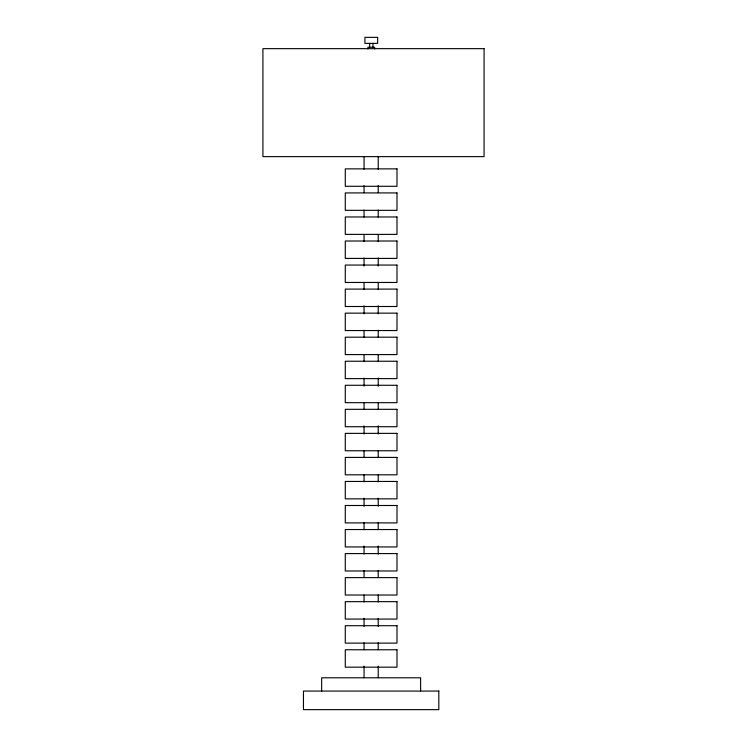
<?xml version="1.0" encoding="UTF-8"?>
<svg xmlns="http://www.w3.org/2000/svg" width="747" height="747" viewBox="0 0 747 747"><rect width="100%" height="100%" fill="white"/><g stroke="black" fill="none" stroke-linecap="round" stroke-linejoin="round"><path stroke-width="1.12" d="M420.617 691.068L420.617 677.79L321.658 677.79L321.658 691.068M378.225 156.45L378.225 169.28M378.225 185.611L378.225 192.605M378.225 210.103L378.225 217.097M378.225 234.595L378.225 241.589M378.225 257.92L378.225 266.081M378.225 282.413L378.225 289.406M378.225 305.738L378.225 313.899M378.225 330.23L378.225 337.224M378.225 354.722L378.225 361.716M378.225 378.047L378.225 386.208M378.225 402.54L378.225 409.533M378.225 425.865L378.225 434.026M378.225 450.357L378.225 457.36M378.225 474.849L378.225 481.852M378.225 498.174L378.225 506.345M378.225 522.667L378.225 529.67M378.225 545.992L378.225 554.162M378.225 570.484L378.225 577.487M378.225 594.976L378.225 601.979M378.225 618.311L378.225 626.472M378.225 642.803L378.225 649.797M378.225 666.128L378.225 677.79M374.658 48.975L374.658 47.257L367.916 47.257L367.916 48.975M372.949 43.382L372.949 47.257M369.625 43.382L369.625 47.257M364.06 156.45L364.06 169.28M364.06 185.611L364.06 192.605M364.06 210.103L364.06 217.097M364.06 234.595L364.06 241.589M364.06 257.92L364.06 266.081M364.06 282.413L364.06 289.406M364.06 305.738L364.06 313.899M364.06 330.23L364.06 337.224M364.06 354.722L364.06 361.716M364.06 378.047L364.06 386.208M364.06 402.54L364.06 409.533M364.06 425.865L364.06 434.026M364.06 450.357L364.06 457.36M364.06 474.849L364.06 481.852M364.06 498.174L364.06 506.345M364.06 522.667L364.06 529.67M364.06 545.992L364.06 554.162M364.06 570.484L364.06 577.487M364.06 594.976L364.06 601.979M364.06 618.311L364.06 626.472M364.06 642.803L364.06 649.797M364.06 666.128L364.06 677.79M377.655 37.35L364.919 37.35L364.919 43.382L377.655 43.382L377.655 37.35M484.075 48.658L262.925 48.658L262.925 156.637L484.075 156.637L484.075 48.658M396.993 168.878L345.282 168.878L345.282 186.283L396.993 186.283L396.993 168.878M396.993 192.922L345.282 192.922L345.282 210.327L396.993 210.327L396.993 192.922M396.993 216.966L345.282 216.966L345.282 234.371L396.993 234.371L396.993 216.966M396.993 241.01L345.282 241.01L345.282 258.415L396.993 258.415L396.993 241.01M396.993 265.054L345.282 265.054L345.282 282.459L396.993 282.459L396.993 265.054M396.993 289.098L345.282 289.098L345.282 306.503L396.993 306.503L396.993 289.098M396.993 313.142L345.282 313.142L345.282 330.548L396.993 330.548L396.993 313.142M396.993 337.186L345.282 337.186L345.282 354.592L396.993 354.592L396.993 337.186M396.993 361.231L345.282 361.231L345.282 378.636L396.993 378.636L396.993 361.231M396.993 385.275L345.282 385.275L345.282 402.68L396.993 402.68L396.993 385.275M396.993 409.319L345.282 409.319L345.282 426.724L396.993 426.724L396.993 409.319M396.993 433.363L345.282 433.363L345.282 450.768L396.993 450.768L396.993 433.363M396.993 457.407L345.282 457.407L345.282 474.812L396.993 474.812L396.993 457.407M396.993 481.451L345.282 481.451L345.282 498.856L396.993 498.856L396.993 481.451M396.993 505.495L345.282 505.495L345.282 522.9L396.993 522.9L396.993 505.495M396.993 529.539L345.282 529.539L345.282 546.944L396.993 546.944L396.993 529.539M396.993 553.583L345.282 553.583L345.282 570.988L396.993 570.988L396.993 553.583M396.993 577.627L345.282 577.627L345.282 595.032L396.993 595.032L396.993 577.627M396.993 601.671L345.282 601.671L345.282 619.076L396.993 619.076L396.993 601.671M396.993 625.715L345.282 625.715L345.282 643.12L396.993 643.12L396.993 625.715M396.993 649.759L345.282 649.759L345.282 667.164L396.993 667.164L396.993 649.759M438.816 691.068L303.459 691.068L303.459 709.65L438.816 709.65L438.816 691.068"/></g></svg>
